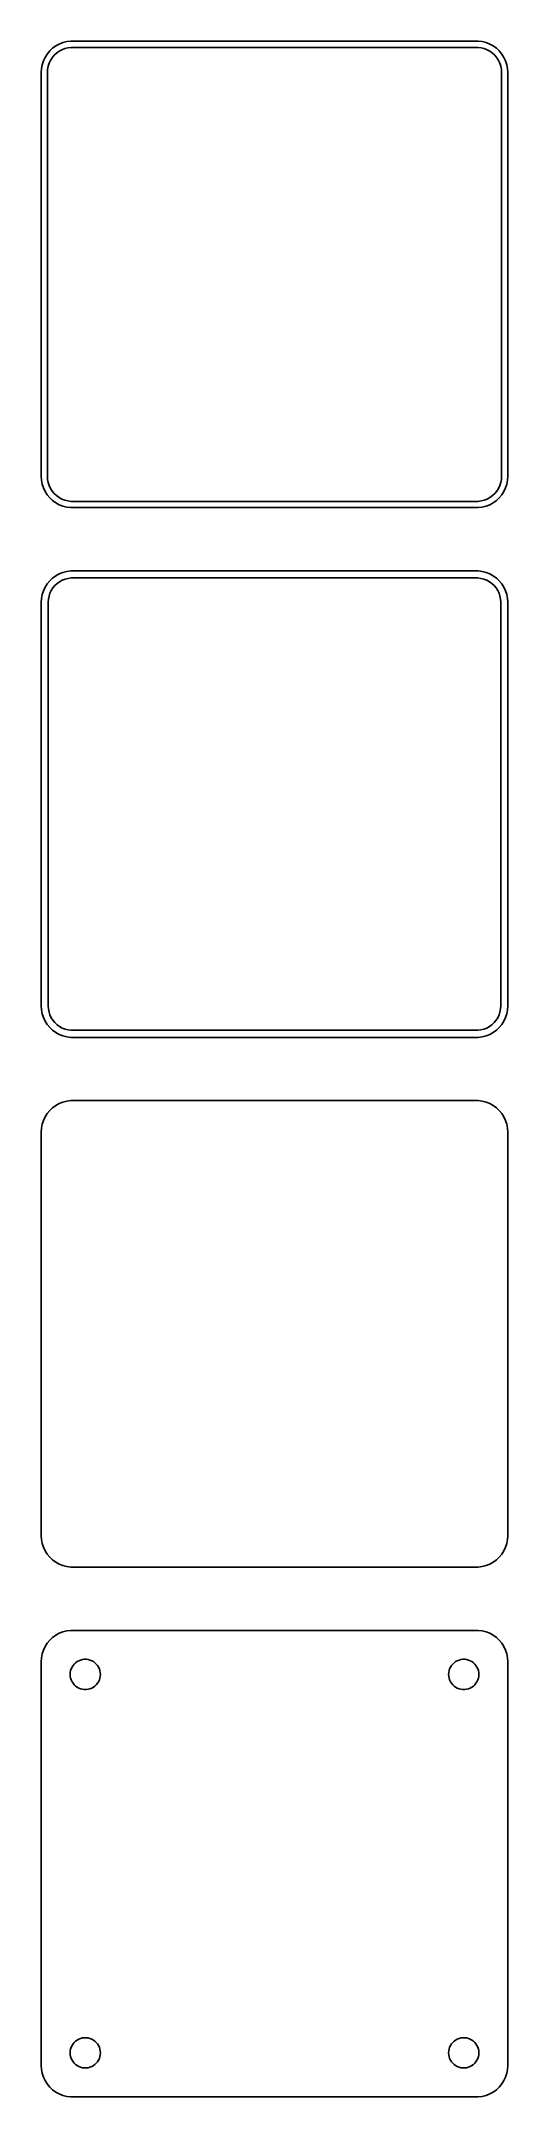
# Model space of a CAD drawing. Header units: metres. Extents: x -37 to 37, y 215 to 541.
import ezdxf

# ---------------------------------------------------------------- set-up
doc = ezdxf.new("R2010")
doc.units = ezdxf.units.M

msp = doc.modelspace()

# ---------------------------------------------------------------- linework, layer by layer
for p, q in [((-36.3815, 538.409), (-36.6489, 537.841)), ((-36.0451, 538.939), (-36.3815, 538.409)), ((-35.6448, 539.423), (-36.0451, 538.939)), ((-35.7191, 537.472), (-35.5052, 537.927)), ((-35.1871, 539.853), (-35.6448, 539.423)), ((-35.5052, 537.927), (-35.2361, 538.351)), ((-35.2361, 538.351), (-34.9159, 538.738)), ((-34.6791, 540.222), (-35.1871, 539.853)), ((-34.9159, 538.738), (-34.5497, 539.082)), ((-34.1289, 540.524), (-34.6791, 540.222)), ((-34.5497, 539.082), (-34.1433, 539.377)), ((-34.1433, 539.377), (-33.7031, 539.619)), ((-33.5451, 540.755), (-34.1289, 540.524)), ((-33.7031, 539.619), (-33.2361, 539.804)), ((-32.9369, 540.911), (-33.5451, 540.755)), ((-33.2361, 539.804), (-32.7495, 539.929)), ((-32.3139, 540.99), (-32.9369, 540.911)), ((-32.7495, 539.929), (-32.2512, 539.992)), ((32.3139, 540.99), (-32.3139, 540.99)), ((-32.2512, 539.992), (32.2512, 539.992)), ((32.2512, 539.992), (32.7495, 539.929)), ((32.9369, 540.911), (32.3139, 540.99)), ((32.7495, 539.929), (33.2361, 539.804)), ((33.5451, 540.755), (32.9369, 540.911)), ((33.2361, 539.804), (33.7031, 539.619)), ((34.1289, 540.524), (33.5451, 540.755)), ((33.7031, 539.619), (34.1433, 539.377)), ((34.6791, 540.222), (34.1289, 540.524)), ((34.1433, 539.377), (34.5497, 539.082)), ((34.5497, 539.082), (34.9159, 538.738)), ((35.1871, 539.853), (34.6791, 540.222)), ((34.9159, 538.738), (35.2361, 538.351)), ((35.6448, 539.423), (35.1871, 539.853)), ((35.2361, 538.351), (35.5052, 537.927)), ((35.5052, 537.927), (35.7191, 537.472)), ((36.0451, 538.939), (35.6448, 539.423)), ((36.3815, 538.409), (36.0451, 538.939)), ((36.6489, 537.841), (36.3815, 538.409)), ((-36.9606, 536.627), (-37, 536)), ((-37, 536), (-37, 472)), ((-36.8429, 537.243), (-36.9606, 536.627)), ((-36.6489, 537.841), (-36.8429, 537.243)), ((-36, 536), (-35.9685, 536.501)), ((-36, 472), (-36, 536)), ((-35.9685, 536.501), (-35.8743, 536.995)), ((-35.8743, 536.995), (-35.7191, 537.472)), ((35.7191, 537.472), (35.8743, 536.995)), ((35.8743, 536.995), (35.9685, 536.501)), ((35.9685, 536.501), (36, 536)), ((36, 536), (36, 472)), ((36.8429, 537.243), (36.6489, 537.841)), ((36.9606, 536.627), (36.8429, 537.243)), ((37, 536), (36.9606, 536.627)), ((37, 472), (37, 536)), ((-37, 472), (-36.9606, 471.373)), ((-36.9606, 471.373), (-36.8429, 470.757)), ((-36.8429, 470.757), (-36.6489, 470.159)), ((-36.6489, 470.159), (-36.3815, 469.591)), ((-36.3815, 469.591), (-36.0451, 469.061)), ((-35.9685, 471.499), (-36, 472)), ((-35.8743, 471.005), (-35.9685, 471.499)), ((-35.7191, 470.528), (-35.8743, 471.005)), ((-35.5052, 470.073), (-35.7191, 470.528)), ((-35.2361, 469.649), (-35.5052, 470.073)), ((-34.9159, 469.262), (-35.2361, 469.649)), ((35.2361, 469.649), (34.9159, 469.262)), ((35.5052, 470.073), (35.2361, 469.649)), ((35.7191, 470.528), (35.5052, 470.073)), ((35.8743, 471.005), (35.7191, 470.528)), ((35.9685, 471.499), (35.8743, 471.005)), ((36, 472), (35.9685, 471.499)), ((36.0451, 469.061), (36.3815, 469.591)), ((36.3815, 469.591), (36.6489, 470.159)), ((36.6489, 470.159), (36.8429, 470.757)), ((36.8429, 470.757), (36.9606, 471.373)), ((36.9606, 471.373), (37, 472)), ((-36.0451, 469.061), (-35.6448, 468.577)), ((-35.6448, 468.577), (-35.1871, 468.147)), ((-35.1871, 468.147), (-34.6791, 467.778)), ((-34.5497, 468.918), (-34.9159, 469.262)), ((-34.6791, 467.778), (-34.1289, 467.476)), ((-34.1433, 468.623), (-34.5497, 468.918)), ((-33.7031, 468.381), (-34.1433, 468.623)), ((-34.1289, 467.476), (-33.5451, 467.245)), ((-33.2361, 468.196), (-33.7031, 468.381)), ((-33.5451, 467.245), (-32.9369, 467.089)), ((-32.7495, 468.071), (-33.2361, 468.196)), ((-32.9369, 467.089), (-32.3139, 467.01)), ((-32.2512, 468.008), (-32.7495, 468.071)), ((-32.3139, 467.01), (32.3139, 467.01)), ((32.2512, 468.008), (-32.2512, 468.008)), ((32.7495, 468.071), (32.2512, 468.008)), ((32.3139, 467.01), (32.9369, 467.089)), ((33.2361, 468.196), (32.7495, 468.071)), ((32.9369, 467.089), (33.5451, 467.245)), ((33.7031, 468.381), (33.2361, 468.196)), ((33.5451, 467.245), (34.1289, 467.476)), ((34.1433, 468.623), (33.7031, 468.381)), ((34.1289, 467.476), (34.6791, 467.778)), ((34.5497, 468.918), (34.1433, 468.623)), ((34.9159, 469.262), (34.5497, 468.918)), ((34.6791, 467.778), (35.1871, 468.147)), ((35.1871, 468.147), (35.6448, 468.577)), ((35.6448, 468.577), (36.0451, 469.061)), ((-34.1289, 456.524), (-34.6791, 456.222)), ((-33.5451, 456.755), (-34.1289, 456.524)), ((-32.9369, 456.911), (-33.5451, 456.755)), ((-32.3139, 456.99), (-32.9369, 456.911)), ((32.3139, 456.99), (-32.3139, 456.99)), ((32.9369, 456.911), (32.3139, 456.99)), ((33.5451, 456.755), (32.9369, 456.911)), ((34.1289, 456.524), (33.5451, 456.755)), ((34.6791, 456.222), (34.1289, 456.524)), ((-36.8429, 453.243), (-36.9606, 452.627)), ((-36.6489, 453.841), (-36.8429, 453.243)), ((-36.3815, 454.409), (-36.6489, 453.841)), ((-36.0451, 454.939), (-36.3815, 454.409)), ((-35.6448, 455.423), (-36.0451, 454.939)), ((-35.751, 452.963), (-35.6007, 453.426)), ((-35.1871, 455.853), (-35.6448, 455.423)), ((-35.6007, 453.426), (-35.3936, 453.866)), ((-35.3936, 453.866), (-35.133, 454.276)), ((-34.6791, 456.222), (-35.1871, 455.853)), ((-35.133, 454.276), (-34.823, 454.651)), ((-34.823, 454.651), (-34.4685, 454.984)), ((-34.4685, 454.984), (-34.0751, 455.27)), ((-34.0751, 455.27), (-33.6489, 455.504)), ((-33.6489, 455.504), (-33.1967, 455.683)), ((-33.1967, 455.683), (-32.7256, 455.804)), ((-32.7256, 455.804), (-32.2432, 455.865)), ((-32.2432, 455.865), (32.2432, 455.865)), ((32.2432, 455.865), (32.7256, 455.804)), ((32.7256, 455.804), (33.1967, 455.683)), ((33.1967, 455.683), (33.6489, 455.504)), ((33.6489, 455.504), (34.0751, 455.27)), ((34.0751, 455.27), (34.4685, 454.984)), ((34.4685, 454.984), (34.823, 454.651)), ((35.1871, 455.853), (34.6791, 456.222)), ((34.823, 454.651), (35.133, 454.276)), ((35.133, 454.276), (35.3936, 453.866)), ((35.6448, 455.423), (35.1871, 455.853)), ((35.3936, 453.866), (35.6007, 453.426)), ((35.6007, 453.426), (35.751, 452.963)), ((36.0451, 454.939), (35.6448, 455.423)), ((36.3815, 454.409), (36.0451, 454.939)), ((36.6489, 453.841), (36.3815, 454.409)), ((36.8429, 453.243), (36.6489, 453.841)), ((36.9606, 452.627), (36.8429, 453.243)), ((-36.9606, 452.627), (-37, 452)), ((-37, 452), (-37, 388)), ((-35.8726, 452), (-35.8421, 452.485)), ((-35.8726, 388), (-35.8726, 452)), ((-35.8421, 452.485), (-35.751, 452.963)), ((35.751, 452.963), (35.8421, 452.485)), ((35.8421, 452.485), (35.8726, 452)), ((35.8726, 452), (35.8726, 388)), ((37, 452), (36.9606, 452.627)), ((37, 388), (37, 452)), ((-37, 388), (-36.9606, 387.373)), ((-35.8421, 387.515), (-35.8726, 388)), ((35.8726, 388), (35.8421, 387.515)), ((36.9606, 387.373), (37, 388)), ((-36.9606, 387.373), (-36.8429, 386.757)), ((-36.8429, 386.757), (-36.6489, 386.159)), ((-36.6489, 386.159), (-36.3815, 385.591)), ((-36.3815, 385.591), (-36.0451, 385.061)), ((-36.0451, 385.061), (-35.6448, 384.577)), ((-35.751, 387.037), (-35.8421, 387.515)), ((-35.6007, 386.574), (-35.751, 387.037)), ((-35.3936, 386.134), (-35.6007, 386.574)), ((-35.133, 385.724), (-35.3936, 386.134)), ((-34.823, 385.349), (-35.133, 385.724)), ((-34.4685, 385.016), (-34.823, 385.349)), ((-34.0751, 384.73), (-34.4685, 385.016)), ((-33.6489, 384.496), (-34.0751, 384.73)), ((34.0751, 384.73), (33.6489, 384.496)), ((34.4685, 385.016), (34.0751, 384.73)), ((34.823, 385.349), (34.4685, 385.016)), ((35.133, 385.724), (34.823, 385.349)), ((35.3936, 386.134), (35.133, 385.724)), ((35.6007, 386.574), (35.3936, 386.134)), ((35.751, 387.037), (35.6007, 386.574)), ((35.6448, 384.577), (36.0451, 385.061)), ((35.8421, 387.515), (35.751, 387.037)), ((36.0451, 385.061), (36.3815, 385.591)), ((36.3815, 385.591), (36.6489, 386.159)), ((36.6489, 386.159), (36.8429, 386.757)), ((36.8429, 386.757), (36.9606, 387.373)), ((-35.6448, 384.577), (-35.1871, 384.147)), ((-35.1871, 384.147), (-34.6791, 383.778)), ((-34.6791, 383.778), (-34.1289, 383.476)), ((-34.1289, 383.476), (-33.5451, 383.245)), ((-33.1967, 384.317), (-33.6489, 384.496)), ((-33.5451, 383.245), (-32.9369, 383.089)), ((-32.7256, 384.196), (-33.1967, 384.317)), ((-32.9369, 383.089), (-32.3139, 383.01)), ((-32.2432, 384.135), (-32.7256, 384.196)), ((-32.3139, 383.01), (32.3139, 383.01)), ((32.2432, 384.135), (-32.2432, 384.135)), ((32.7256, 384.196), (32.2432, 384.135)), ((32.3139, 383.01), (32.9369, 383.089)), ((33.1967, 384.317), (32.7256, 384.196)), ((32.9369, 383.089), (33.5451, 383.245)), ((33.6489, 384.496), (33.1967, 384.317)), ((33.5451, 383.245), (34.1289, 383.476)), ((34.1289, 383.476), (34.6791, 383.778)), ((34.6791, 383.778), (35.1871, 384.147)), ((35.1871, 384.147), (35.6448, 384.577)), ((-35.1871, 371.853), (-35.6448, 371.423)), ((-34.6791, 372.222), (-35.1871, 371.853)), ((-34.1289, 372.524), (-34.6791, 372.222)), ((-33.5451, 372.755), (-34.1289, 372.524)), ((-32.9369, 372.911), (-33.5451, 372.755)), ((-32.3139, 372.99), (-32.9369, 372.911)), ((32.3139, 372.99), (-32.3139, 372.99)), ((32.9369, 372.911), (32.3139, 372.99)), ((33.5451, 372.755), (32.9369, 372.911)), ((34.1289, 372.524), (33.5451, 372.755)), ((34.6791, 372.222), (34.1289, 372.524)), ((35.1871, 371.853), (34.6791, 372.222)), ((35.6448, 371.423), (35.1871, 371.853)), ((-36.9606, 368.627), (-37, 368)), ((-36.8429, 369.243), (-36.9606, 368.627)), ((-36.6489, 369.841), (-36.8429, 369.243)), ((-36.3815, 370.409), (-36.6489, 369.841)), ((-36.0451, 370.939), (-36.3815, 370.409)), ((-35.6448, 371.423), (-36.0451, 370.939)), ((36.0451, 370.939), (35.6448, 371.423)), ((36.3815, 370.409), (36.0451, 370.939)), ((36.6489, 369.841), (36.3815, 370.409)), ((36.8429, 369.243), (36.6489, 369.841)), ((36.9606, 368.627), (36.8429, 369.243)), ((37, 368), (36.9606, 368.627)), ((-37, 368), (-37, 304)), ((37, 304), (37, 368)), ((-37, 304), (-36.9606, 303.373)), ((-36.9606, 303.373), (-36.8429, 302.757)), ((36.8429, 302.757), (36.9606, 303.373)), ((36.9606, 303.373), (37, 304)), ((-36.8429, 302.757), (-36.6489, 302.159)), ((-36.6489, 302.159), (-36.3815, 301.591)), ((-36.3815, 301.591), (-36.0451, 301.061)), ((-36.0451, 301.061), (-35.6448, 300.577)), ((-35.6448, 300.577), (-35.1871, 300.147)), ((-35.1871, 300.147), (-34.6791, 299.778)), ((34.6791, 299.778), (35.1871, 300.147)), ((35.1871, 300.147), (35.6448, 300.577)), ((35.6448, 300.577), (36.0451, 301.061)), ((36.0451, 301.061), (36.3815, 301.591)), ((36.3815, 301.591), (36.6489, 302.159)), ((36.6489, 302.159), (36.8429, 302.757)), ((-34.6791, 299.778), (-34.1289, 299.476)), ((-34.1289, 299.476), (-33.5451, 299.245)), ((-33.5451, 299.245), (-32.9369, 299.089)), ((-32.9369, 299.089), (-32.3139, 299.01)), ((-32.3139, 299.01), (32.3139, 299.01)), ((32.3139, 299.01), (32.9369, 299.089)), ((32.9369, 299.089), (33.5451, 299.245)), ((33.5451, 299.245), (34.1289, 299.476)), ((34.1289, 299.476), (34.6791, 299.778)), ((-36.0451, 286.939), (-36.3815, 286.409)), ((-35.6448, 287.423), (-36.0451, 286.939)), ((-35.1871, 287.853), (-35.6448, 287.423)), ((-34.6791, 288.222), (-35.1871, 287.853)), ((-34.1289, 288.524), (-34.6791, 288.222)), ((-33.5451, 288.755), (-34.1289, 288.524)), ((-32.9369, 288.911), (-33.5451, 288.755)), ((-32.3139, 288.99), (-32.9369, 288.911)), ((32.3139, 288.99), (-32.3139, 288.99)), ((32.9369, 288.911), (32.3139, 288.99)), ((33.5451, 288.755), (32.9369, 288.911)), ((34.1289, 288.524), (33.5451, 288.755)), ((34.6791, 288.222), (34.1289, 288.524)), ((35.1871, 287.853), (34.6791, 288.222)), ((35.6448, 287.423), (35.1871, 287.853)), ((36.0451, 286.939), (35.6448, 287.423)), ((36.3815, 286.409), (36.0451, 286.939)), ((-36.9606, 284.627), (-37, 284)), ((-37, 284), (-37, 220)), ((-36.8429, 285.243), (-36.9606, 284.627)), ((-36.6489, 285.841), (-36.8429, 285.243)), ((-36.3815, 286.409), (-36.6489, 285.841)), ((-31.9416, 283.411), (-31.7495, 283.643)), ((-31.7495, 283.643), (-31.5298, 283.849)), ((-31.5298, 283.849), (-31.286, 284.026)), ((-31.286, 284.026), (-31.0219, 284.172)), ((-31.0219, 284.172), (-30.7416, 284.283)), ((-30.7416, 284.283), (-30.4497, 284.357)), ((-30.4497, 284.357), (-30.1507, 284.395)), ((-30.1507, 284.395), (-29.8493, 284.395)), ((-29.8493, 284.395), (-29.5503, 284.357)), ((-29.5503, 284.357), (-29.2583, 284.283)), ((-29.2583, 284.283), (-28.9781, 284.172)), ((-28.9781, 284.172), (-28.714, 284.026)), ((-28.714, 284.026), (-28.4702, 283.849)), ((-28.4702, 283.849), (-28.2505, 283.643)), ((-28.2505, 283.643), (-28.0583, 283.411)), ((28.0583, 283.411), (28.2505, 283.643)), ((28.2505, 283.643), (28.4702, 283.849)), ((28.4702, 283.849), (28.714, 284.026)), ((28.714, 284.026), (28.9781, 284.172)), ((28.9781, 284.172), (29.2583, 284.283)), ((29.2583, 284.283), (29.5503, 284.357)), ((29.5503, 284.357), (29.8493, 284.395)), ((29.8493, 284.395), (30.1507, 284.395)), ((30.1507, 284.395), (30.4497, 284.357)), ((30.4497, 284.357), (30.7416, 284.283)), ((30.7416, 284.283), (31.0219, 284.172)), ((31.0219, 284.172), (31.286, 284.026)), ((31.286, 284.026), (31.5298, 283.849)), ((31.5298, 283.849), (31.7495, 283.643)), ((31.7495, 283.643), (31.9416, 283.411)), ((36.6489, 285.841), (36.3815, 286.409)), ((36.8429, 285.243), (36.6489, 285.841)), ((36.9606, 284.627), (36.8429, 285.243)), ((37, 284), (36.9606, 284.627)), ((37, 220), (37, 284)), ((-32.4, 282), (-32.3811, 282.301)), ((-32.3811, 281.699), (-32.4, 282)), ((-32.3811, 282.301), (-32.3246, 282.597)), ((-32.3246, 281.403), (-32.3811, 281.699)), ((-32.3246, 282.597), (-32.2315, 282.883)), ((-32.2315, 281.117), (-32.3246, 281.403)), ((-32.2315, 282.883), (-32.1031, 283.156)), ((-32.1031, 280.844), (-32.2315, 281.117)), ((-32.1031, 283.156), (-31.9416, 283.411)), ((-31.9416, 280.589), (-32.1031, 280.844)), ((-31.7495, 280.357), (-31.9416, 280.589)), ((-31.5298, 280.151), (-31.7495, 280.357)), ((-28.2505, 280.357), (-28.4702, 280.151)), ((-28.0583, 280.589), (-28.2505, 280.357)), ((-28.0583, 283.411), (-27.8969, 283.156)), ((-27.8969, 280.844), (-28.0583, 280.589)), ((-27.8969, 283.156), (-27.7685, 282.883)), ((-27.7685, 281.117), (-27.8969, 280.844)), ((-27.7685, 282.883), (-27.6754, 282.597)), ((-27.6754, 281.403), (-27.7685, 281.117)), ((-27.6754, 282.597), (-27.6189, 282.301)), ((-27.6189, 281.699), (-27.6754, 281.403)), ((-27.6189, 282.301), (-27.6, 282)), ((-27.6, 282), (-27.6189, 281.699)), ((27.6, 282), (27.6189, 282.301)), ((27.6189, 281.699), (27.6, 282)), ((27.6189, 282.301), (27.6754, 282.597)), ((27.6754, 281.403), (27.6189, 281.699)), ((27.6754, 282.597), (27.7685, 282.883)), ((27.7685, 281.117), (27.6754, 281.403)), ((27.7685, 282.883), (27.8969, 283.156)), ((27.8969, 280.844), (27.7685, 281.117)), ((27.8969, 283.156), (28.0583, 283.411)), ((28.0583, 280.589), (27.8969, 280.844)), ((28.2505, 280.357), (28.0583, 280.589)), ((28.4702, 280.151), (28.2505, 280.357)), ((31.7495, 280.357), (31.5298, 280.151)), ((31.9416, 280.589), (31.7495, 280.357)), ((31.9416, 283.411), (32.1031, 283.156)), ((32.1031, 280.844), (31.9416, 280.589)), ((32.1031, 283.156), (32.2315, 282.883)), ((32.2315, 281.117), (32.1031, 280.844)), ((32.2315, 282.883), (32.3246, 282.597)), ((32.3246, 281.403), (32.2315, 281.117)), ((32.3246, 282.597), (32.3811, 282.301)), ((32.3811, 281.699), (32.3246, 281.403)), ((32.3811, 282.301), (32.4, 282)), ((32.4, 282), (32.3811, 281.699)), ((-31.286, 279.974), (-31.5298, 280.151)), ((-31.0219, 279.828), (-31.286, 279.974)), ((-30.7416, 279.717), (-31.0219, 279.828)), ((-30.4497, 279.643), (-30.7416, 279.717)), ((-30.1507, 279.605), (-30.4497, 279.643)), ((-29.8493, 279.605), (-30.1507, 279.605)), ((-29.5503, 279.643), (-29.8493, 279.605)), ((-29.2583, 279.717), (-29.5503, 279.643)), ((-28.9781, 279.828), (-29.2583, 279.717)), ((-28.714, 279.974), (-28.9781, 279.828)), ((-28.4702, 280.151), (-28.714, 279.974)), ((28.714, 279.974), (28.4702, 280.151)), ((28.9781, 279.828), (28.714, 279.974)), ((29.2583, 279.717), (28.9781, 279.828)), ((29.5503, 279.643), (29.2583, 279.717)), ((29.8493, 279.605), (29.5503, 279.643)), ((30.1507, 279.605), (29.8493, 279.605)), ((30.4497, 279.643), (30.1507, 279.605)), ((30.7416, 279.717), (30.4497, 279.643)), ((31.0219, 279.828), (30.7416, 279.717)), ((31.286, 279.974), (31.0219, 279.828)), ((31.5298, 280.151), (31.286, 279.974)), ((-32.4, 222), (-32.3811, 222.301)), ((-32.3811, 221.699), (-32.4, 222)), ((-32.3811, 222.301), (-32.3246, 222.597)), ((-32.3246, 221.403), (-32.3811, 221.699)), ((-32.3246, 222.597), (-32.2315, 222.883)), ((-32.2315, 222.883), (-32.1031, 223.156)), ((-32.1031, 223.156), (-31.9416, 223.411)), ((-31.9416, 223.411), (-31.7495, 223.643)), ((-31.7495, 223.643), (-31.5298, 223.849)), ((-31.5298, 223.849), (-31.286, 224.026)), ((-31.286, 224.026), (-31.0219, 224.172)), ((-31.0219, 224.172), (-30.7416, 224.283)), ((-30.7416, 224.283), (-30.4497, 224.357)), ((-30.4497, 224.357), (-30.1507, 224.395)), ((-30.1507, 224.395), (-29.8493, 224.395)), ((-29.8493, 224.395), (-29.5503, 224.357)), ((-29.5503, 224.357), (-29.2583, 224.283)), ((-29.2583, 224.283), (-28.9781, 224.172)), ((-28.9781, 224.172), (-28.714, 224.026)), ((-28.714, 224.026), (-28.4702, 223.849)), ((-28.4702, 223.849), (-28.2505, 223.643)), ((-28.2505, 223.643), (-28.0583, 223.411)), ((-28.0583, 223.411), (-27.8969, 223.156)), ((-27.8969, 223.156), (-27.7685, 222.883)), ((-27.7685, 222.883), (-27.6754, 222.597)), ((-27.6754, 222.597), (-27.6189, 222.301)), ((-27.6189, 221.699), (-27.6754, 221.403)), ((-27.6189, 222.301), (-27.6, 222)), ((-27.6, 222), (-27.6189, 221.699)), ((27.6, 222), (27.6189, 222.301)), ((27.6189, 221.699), (27.6, 222)), ((27.6189, 222.301), (27.6754, 222.597)), ((27.6754, 221.403), (27.6189, 221.699)), ((27.6754, 222.597), (27.7685, 222.883)), ((27.7685, 222.883), (27.8969, 223.156)), ((27.8969, 223.156), (28.0583, 223.411)), ((28.0583, 223.411), (28.2505, 223.643)), ((28.2505, 223.643), (28.4702, 223.849)), ((28.4702, 223.849), (28.714, 224.026)), ((28.714, 224.026), (28.9781, 224.172)), ((28.9781, 224.172), (29.2583, 224.283)), ((29.2583, 224.283), (29.5503, 224.357)), ((29.5503, 224.357), (29.8493, 224.395)), ((29.8493, 224.395), (30.1507, 224.395)), ((30.1507, 224.395), (30.4497, 224.357)), ((30.4497, 224.357), (30.7416, 224.283)), ((30.7416, 224.283), (31.0219, 224.172)), ((31.0219, 224.172), (31.286, 224.026)), ((31.286, 224.026), (31.5298, 223.849)), ((31.5298, 223.849), (31.7495, 223.643)), ((31.7495, 223.643), (31.9416, 223.411)), ((31.9416, 223.411), (32.1031, 223.156)), ((32.1031, 223.156), (32.2315, 222.883)), ((32.2315, 222.883), (32.3246, 222.597)), ((32.3246, 222.597), (32.3811, 222.301)), ((32.3811, 221.699), (32.3246, 221.403)), ((32.3811, 222.301), (32.4, 222)), ((32.4, 222), (32.3811, 221.699)), ((-37, 220), (-36.9606, 219.373)), ((-36.9606, 219.373), (-36.8429, 218.757)), ((-36.8429, 218.757), (-36.6489, 218.159)), ((-32.2315, 221.117), (-32.3246, 221.403)), ((-32.1031, 220.844), (-32.2315, 221.117)), ((-31.9416, 220.589), (-32.1031, 220.844)), ((-31.7495, 220.357), (-31.9416, 220.589)), ((-31.5298, 220.151), (-31.7495, 220.357)), ((-31.286, 219.974), (-31.5298, 220.151)), ((-31.0219, 219.828), (-31.286, 219.974)), ((-30.7416, 219.717), (-31.0219, 219.828)), ((-30.4497, 219.643), (-30.7416, 219.717)), ((-30.1507, 219.605), (-30.4497, 219.643)), ((-29.8493, 219.605), (-30.1507, 219.605)), ((-29.5503, 219.643), (-29.8493, 219.605)), ((-29.2583, 219.717), (-29.5503, 219.643)), ((-28.9781, 219.828), (-29.2583, 219.717)), ((-28.714, 219.974), (-28.9781, 219.828)), ((-28.4702, 220.151), (-28.714, 219.974)), ((-28.2505, 220.357), (-28.4702, 220.151)), ((-28.0583, 220.589), (-28.2505, 220.357)), ((-27.8969, 220.844), (-28.0583, 220.589)), ((-27.7685, 221.117), (-27.8969, 220.844)), ((-27.6754, 221.403), (-27.7685, 221.117)), ((27.7685, 221.117), (27.6754, 221.403)), ((27.8969, 220.844), (27.7685, 221.117)), ((28.0583, 220.589), (27.8969, 220.844)), ((28.2505, 220.357), (28.0583, 220.589)), ((28.4702, 220.151), (28.2505, 220.357)), ((28.714, 219.974), (28.4702, 220.151)), ((28.9781, 219.828), (28.714, 219.974)), ((29.2583, 219.717), (28.9781, 219.828)), ((29.5503, 219.643), (29.2583, 219.717)), ((29.8493, 219.605), (29.5503, 219.643)), ((30.1507, 219.605), (29.8493, 219.605)), ((30.4497, 219.643), (30.1507, 219.605)), ((30.7416, 219.717), (30.4497, 219.643)), ((31.0219, 219.828), (30.7416, 219.717)), ((31.286, 219.974), (31.0219, 219.828)), ((31.5298, 220.151), (31.286, 219.974)), ((31.7495, 220.357), (31.5298, 220.151)), ((31.9416, 220.589), (31.7495, 220.357)), ((32.1031, 220.844), (31.9416, 220.589)), ((32.2315, 221.117), (32.1031, 220.844)), ((32.3246, 221.403), (32.2315, 221.117)), ((36.6489, 218.159), (36.8429, 218.757)), ((36.8429, 218.757), (36.9606, 219.373)), ((36.9606, 219.373), (37, 220)), ((-36.6489, 218.159), (-36.3815, 217.591)), ((-36.3815, 217.591), (-36.0451, 217.061)), ((-36.0451, 217.061), (-35.6448, 216.577)), ((-35.6448, 216.577), (-35.1871, 216.147)), ((-35.1871, 216.147), (-34.6791, 215.778)), ((-34.6791, 215.778), (-34.1289, 215.476)), ((-34.1289, 215.476), (-33.5451, 215.245)), ((-33.5451, 215.245), (-32.9369, 215.089)), ((32.9369, 215.089), (33.5451, 215.245)), ((33.5451, 215.245), (34.1289, 215.476)), ((34.1289, 215.476), (34.6791, 215.778)), ((34.6791, 215.778), (35.1871, 216.147)), ((35.1871, 216.147), (35.6448, 216.577)), ((35.6448, 216.577), (36.0451, 217.061)), ((36.0451, 217.061), (36.3815, 217.591)), ((36.3815, 217.591), (36.6489, 218.159)), ((-32.9369, 215.089), (-32.3139, 215.01)), ((-32.3139, 215.01), (32.3139, 215.01)), ((32.3139, 215.01), (32.9369, 215.089))]:
    msp.add_line(p, q)

doc.saveas('drawing.dxf')
